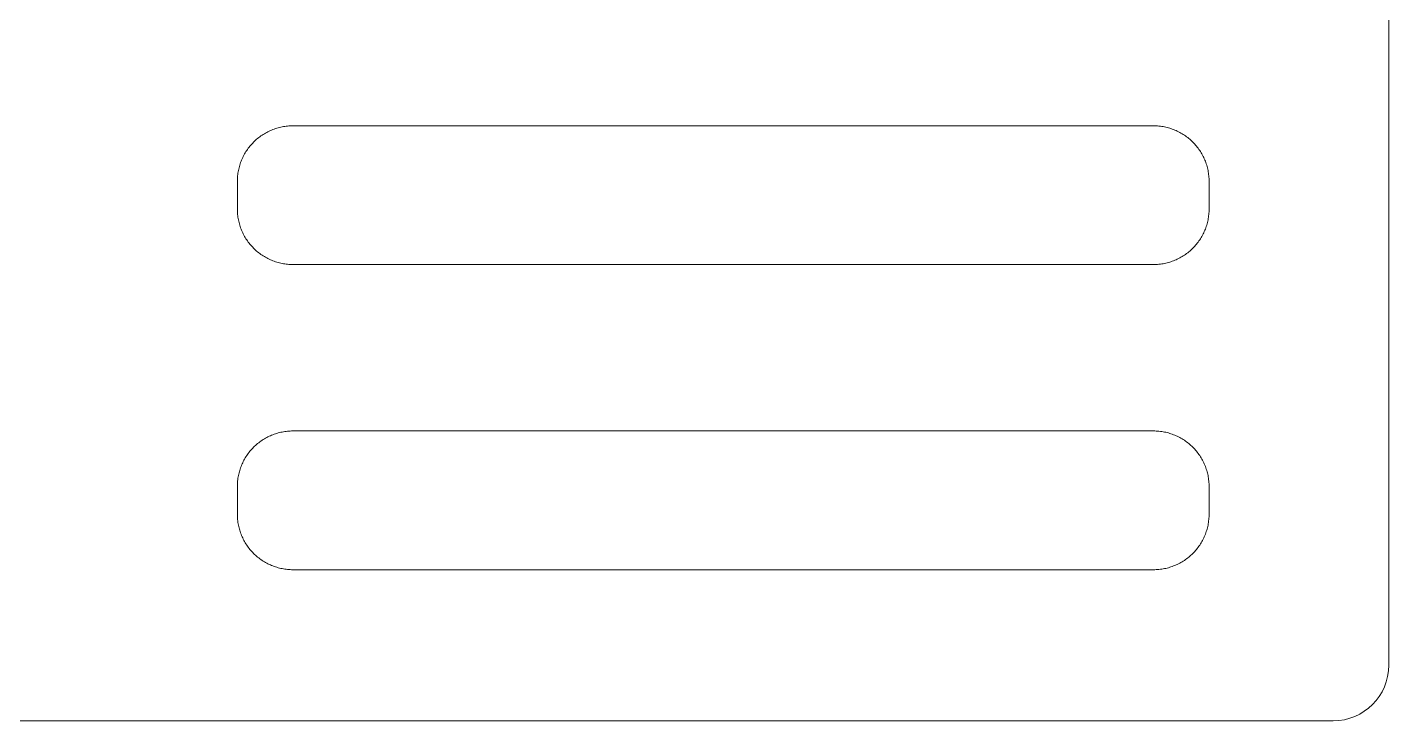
# Model space of a CAD drawing. Header units: centimetres. Extents: x 146 to 567, y 406 to 806.
# Drawn here: x 372.77 to 421.81, y 653.05 to 678.05 of the extents above; entities that cross this region are included whole.
import ezdxf

# ---------------------------------------------------------------- set-up
doc = ezdxf.new("R2010")
doc.units = ezdxf.units.CM
doc.header["$LTSCALE"] = 6.35
doc.layers.get('0').update_dxf_attribs({"lineweight": 18})

# ---------------------------------------------------------------- blocks, each defined once
blk = doc.blocks.new('Group-8')
for p, q in [((421.786, 699.197), (421.786, 653.197)), ((318.694, 651.197), (419.786, 651.197))]:
    blk.add_line(p, q)
blk.add_arc((419.786, 653.197), 2, 270, 0)
for points in [[(381.285, 672.359), (381.285, 672.359, 300), (381.243, 672.333, 300), (381.243, 672.333)], [(381.327, 672.384), (381.327, 672.384, 300), (381.285, 672.359, 300), (381.285, 672.359)], [(381.37, 672.408), (381.37, 672.408, 300), (381.327, 672.384, 300), (381.327, 672.384)], [(381.414, 672.43), (381.414, 672.43, 300), (381.37, 672.408, 300), (381.37, 672.408)], [(381.458, 672.452), (381.458, 672.452, 300), (381.414, 672.43, 300), (381.414, 672.43)], [(381.503, 672.472), (381.503, 672.472, 300), (381.458, 672.452, 300), (381.458, 672.452)], [(381.548, 672.492), (381.548, 672.492, 300), (381.503, 672.472, 300), (381.503, 672.472)], [(381.593, 672.51), (381.593, 672.51, 300), (381.548, 672.492, 300), (381.548, 672.492)], [(381.64, 672.527), (381.64, 672.527, 300), (381.593, 672.51, 300), (381.593, 672.51)], [(381.686, 672.543), (381.686, 672.543, 300), (381.64, 672.527, 300), (381.64, 672.527)], [(381.733, 672.558), (381.733, 672.558, 300), (381.686, 672.543, 300), (381.686, 672.543)], [(381.78, 672.571), (381.78, 672.571, 300), (381.733, 672.558, 300), (381.733, 672.558)], [(381.827, 672.584), (381.827, 672.584, 300), (381.78, 672.571, 300), (381.78, 672.571)], [(381.875, 672.595), (381.875, 672.595, 300), (381.827, 672.584, 300), (381.827, 672.584)], [(381.923, 672.605), (381.923, 672.605, 300), (381.875, 672.595, 300), (381.875, 672.595)], [(381.971, 672.614), (381.971, 672.614, 300), (381.923, 672.605, 300), (381.923, 672.605)], [(382.02, 672.622), (382.02, 672.622, 300), (381.971, 672.614, 300), (381.971, 672.614)], [(382.068, 672.629), (382.068, 672.629, 300), (382.02, 672.622, 300), (382.02, 672.622)], [(382.117, 672.634), (382.117, 672.634, 300), (382.068, 672.629, 300), (382.068, 672.629)], [(382.166, 672.638), (382.166, 672.638, 300), (382.117, 672.634, 300), (382.117, 672.634)], [(382.215, 672.641), (382.215, 672.641, 300), (382.166, 672.638, 300), (382.166, 672.638)], [(382.264, 672.643), (382.264, 672.643, 300), (382.215, 672.641, 300), (382.215, 672.641)], [(382.313, 672.644), (382.313, 672.644, 300), (382.264, 672.643, 300), (382.264, 672.643)], [(382.313, 672.644), (413.313, 672.644), (413.313, 672.644, 300), (382.313, 672.644, 300)], [(413.362, 672.643), (413.362, 672.643, 300), (413.313, 672.644, 300), (413.313, 672.644)], [(413.411, 672.641), (413.411, 672.641, 300), (413.362, 672.643, 300), (413.362, 672.643)], [(413.46, 672.638), (413.46, 672.638, 300), (413.411, 672.641, 300), (413.411, 672.641)], [(413.509, 672.634), (413.509, 672.634, 300), (413.46, 672.638, 300), (413.46, 672.638)], [(413.558, 672.629), (413.558, 672.629, 300), (413.509, 672.634, 300), (413.509, 672.634)], [(413.607, 672.622), (413.607, 672.622, 300), (413.558, 672.629, 300), (413.558, 672.629)], [(413.655, 672.614), (413.655, 672.614, 300), (413.607, 672.622, 300), (413.607, 672.622)], [(413.703, 672.605), (413.703, 672.605, 300), (413.655, 672.614, 300), (413.655, 672.614)], [(413.751, 672.595), (413.751, 672.595, 300), (413.703, 672.605, 300), (413.703, 672.605)], [(413.799, 672.584), (413.799, 672.584, 300), (413.751, 672.595, 300), (413.751, 672.595)], [(413.847, 672.571), (413.847, 672.571, 300), (413.799, 672.584, 300), (413.799, 672.584)], [(413.894, 672.558), (413.894, 672.558, 300), (413.847, 672.571, 300), (413.847, 672.571)], [(413.941, 672.543), (413.941, 672.543, 300), (413.894, 672.558, 300), (413.894, 672.558)], [(413.987, 672.527), (413.987, 672.527, 300), (413.941, 672.543, 300), (413.941, 672.543)], [(414.033, 672.51), (414.033, 672.51, 300), (413.987, 672.527, 300), (413.987, 672.527)], [(414.079, 672.492), (414.079, 672.492, 300), (414.033, 672.51, 300), (414.033, 672.51)], [(414.124, 672.472), (414.124, 672.472, 300), (414.079, 672.492, 300), (414.079, 672.492)], [(414.168, 672.452), (414.168, 672.452, 300), (414.124, 672.472, 300), (414.124, 672.472)], [(414.213, 672.43), (414.213, 672.43, 300), (414.168, 672.452, 300), (414.168, 672.452)], [(414.256, 672.408), (414.256, 672.408, 300), (414.213, 672.43, 300), (414.213, 672.43)], [(414.299, 672.384), (414.299, 672.384, 300), (414.256, 672.408, 300), (414.256, 672.408)], [(414.341, 672.359), (414.341, 672.359, 300), (414.299, 672.384, 300), (414.299, 672.384)], [(414.383, 672.333), (414.383, 672.333, 300), (414.341, 672.359, 300), (414.341, 672.359)], [(380.737, 671.874), (380.737, 671.874, 300), (380.707, 671.835, 300), (380.707, 671.835)], [(380.767, 671.913), (380.767, 671.913, 300), (380.737, 671.874, 300), (380.737, 671.874)], [(380.799, 671.95), (380.799, 671.95, 300), (380.767, 671.913, 300), (380.767, 671.913)], [(380.831, 671.987), (380.831, 671.987, 300), (380.799, 671.95, 300), (380.799, 671.95)], [(380.865, 672.023), (380.865, 672.023, 300), (380.831, 671.987, 300), (380.831, 671.987)], [(380.899, 672.058), (380.899, 672.058, 300), (380.865, 672.023, 300), (380.865, 672.023)], [(380.934, 672.092), (380.934, 672.092, 300), (380.899, 672.058, 300), (380.899, 672.058)], [(380.97, 672.126), (380.97, 672.126, 300), (380.934, 672.092, 300), (380.934, 672.092)], [(381.007, 672.158), (381.007, 672.158, 300), (380.97, 672.126, 300), (380.97, 672.126)], [(381.044, 672.19), (381.044, 672.19, 300), (381.007, 672.158, 300), (381.007, 672.158)], [(381.083, 672.22), (381.083, 672.22, 300), (381.044, 672.19, 300), (381.044, 672.19)], [(381.122, 672.25), (381.122, 672.25, 300), (381.083, 672.22, 300), (381.083, 672.22)], [(381.162, 672.279), (381.162, 672.279, 300), (381.122, 672.25, 300), (381.122, 672.25)], [(381.202, 672.307), (381.202, 672.307, 300), (381.162, 672.279, 300), (381.162, 672.279)], [(381.243, 672.333), (381.243, 672.333, 300), (381.202, 672.307, 300), (381.202, 672.307)], [(414.424, 672.307), (414.424, 672.307, 300), (414.383, 672.333, 300), (414.383, 672.333)], [(414.465, 672.279), (414.465, 672.279, 300), (414.424, 672.307, 300), (414.424, 672.307)], [(414.505, 672.25), (414.505, 672.25, 300), (414.465, 672.279, 300), (414.465, 672.279)], [(414.544, 672.22), (414.544, 672.22, 300), (414.505, 672.25, 300), (414.505, 672.25)], [(414.582, 672.19), (414.582, 672.19, 300), (414.544, 672.22, 300), (414.544, 672.22)], [(414.62, 672.158), (414.62, 672.158, 300), (414.582, 672.19, 300), (414.582, 672.19)], [(414.656, 672.126), (414.656, 672.126, 300), (414.62, 672.158, 300), (414.62, 672.158)], [(414.692, 672.092), (414.692, 672.092, 300), (414.656, 672.126, 300), (414.656, 672.126)], [(414.727, 672.058), (414.727, 672.058, 300), (414.692, 672.092, 300), (414.692, 672.092)], [(414.762, 672.023), (414.762, 672.023, 300), (414.727, 672.058, 300), (414.727, 672.058)], [(414.795, 671.987), (414.795, 671.987, 300), (414.762, 672.023, 300), (414.762, 672.023)], [(414.828, 671.95), (414.828, 671.95, 300), (414.795, 671.987, 300), (414.795, 671.987)], [(414.859, 671.913), (414.859, 671.913, 300), (414.828, 671.95, 300), (414.828, 671.95)], [(414.89, 671.874), (414.89, 671.874, 300), (414.859, 671.913, 300), (414.859, 671.913)], [(414.92, 671.835), (414.92, 671.835, 300), (414.89, 671.874, 300), (414.89, 671.874)], [(380.466, 671.409), (380.466, 671.409, 300), (380.447, 671.364, 300), (380.447, 671.364)], [(380.485, 671.454), (380.485, 671.454, 300), (380.466, 671.409, 300), (380.466, 671.409)], [(380.505, 671.499), (380.505, 671.499, 300), (380.485, 671.454, 300), (380.485, 671.454)], [(380.527, 671.543), (380.527, 671.543, 300), (380.505, 671.499, 300), (380.505, 671.499)], [(380.549, 671.587), (380.549, 671.587, 300), (380.527, 671.543, 300), (380.527, 671.543)], [(380.573, 671.63), (380.573, 671.63, 300), (380.549, 671.587, 300), (380.549, 671.587)], [(380.598, 671.672), (380.598, 671.672, 300), (380.573, 671.63, 300), (380.573, 671.63)], [(380.624, 671.714), (380.624, 671.714, 300), (380.598, 671.672, 300), (380.598, 671.672)], [(380.65, 671.755), (380.65, 671.755, 300), (380.624, 671.714, 300), (380.624, 671.714)], [(380.678, 671.795), (380.678, 671.795, 300), (380.65, 671.755, 300), (380.65, 671.755)], [(380.707, 671.835), (380.707, 671.835, 300), (380.678, 671.795, 300), (380.678, 671.795)], [(414.948, 671.795), (414.948, 671.795, 300), (414.92, 671.835, 300), (414.92, 671.835)], [(414.976, 671.755), (414.976, 671.755, 300), (414.948, 671.795, 300), (414.948, 671.795)], [(415.003, 671.714), (415.003, 671.714, 300), (414.976, 671.755, 300), (414.976, 671.755)], [(415.029, 671.672), (415.029, 671.672, 300), (415.003, 671.714, 300), (415.003, 671.714)], [(415.053, 671.63), (415.053, 671.63, 300), (415.029, 671.672, 300), (415.029, 671.672)], [(415.077, 671.587), (415.077, 671.587, 300), (415.053, 671.63, 300), (415.053, 671.63)], [(415.1, 671.543), (415.1, 671.543, 300), (415.077, 671.587, 300), (415.077, 671.587)], [(415.121, 671.499), (415.121, 671.499, 300), (415.1, 671.543, 300), (415.1, 671.543)], [(415.142, 671.454), (415.142, 671.454, 300), (415.121, 671.499, 300), (415.121, 671.499)], [(415.161, 671.409), (415.161, 671.409, 300), (415.142, 671.454, 300), (415.142, 671.454)], [(415.179, 671.364), (415.179, 671.364, 300), (415.161, 671.409, 300), (415.161, 671.409)], [(380.328, 670.889), (380.328, 670.889, 300), (380.323, 670.84, 300), (380.323, 670.84)], [(380.335, 670.937), (380.335, 670.937, 300), (380.328, 670.889, 300), (380.328, 670.889)], [(380.343, 670.986), (380.343, 670.986, 300), (380.335, 670.937, 300), (380.335, 670.937)], [(380.352, 671.034), (380.352, 671.034, 300), (380.343, 670.986, 300), (380.343, 670.986)], [(380.362, 671.082), (380.362, 671.082, 300), (380.352, 671.034, 300), (380.352, 671.034)], [(380.373, 671.13), (380.373, 671.13, 300), (380.362, 671.082, 300), (380.362, 671.082)], [(380.386, 671.177), (380.386, 671.177, 300), (380.373, 671.13, 300), (380.373, 671.13)], [(380.399, 671.224), (380.399, 671.224, 300), (380.386, 671.177, 300), (380.386, 671.177)], [(380.414, 671.271), (380.414, 671.271, 300), (380.399, 671.224, 300), (380.399, 671.224)], [(380.43, 671.318), (380.43, 671.318, 300), (380.414, 671.271, 300), (380.414, 671.271)], [(380.447, 671.364), (380.447, 671.364, 300), (380.43, 671.318, 300), (380.43, 671.318)], [(415.196, 671.318), (415.196, 671.318, 300), (415.179, 671.364, 300), (415.179, 671.364)], [(415.212, 671.271), (415.212, 671.271, 300), (415.196, 671.318, 300), (415.196, 671.318)], [(415.227, 671.224), (415.227, 671.224, 300), (415.212, 671.271, 300), (415.212, 671.271)], [(415.241, 671.177), (415.241, 671.177, 300), (415.227, 671.224, 300), (415.227, 671.224)], [(415.253, 671.13), (415.253, 671.13, 300), (415.241, 671.177, 300), (415.241, 671.177)], [(415.265, 671.082), (415.265, 671.082, 300), (415.253, 671.13, 300), (415.253, 671.13)], [(415.275, 671.034), (415.275, 671.034, 300), (415.265, 671.082, 300), (415.265, 671.082)], [(415.284, 670.986), (415.284, 670.986, 300), (415.275, 671.034, 300), (415.275, 671.034)], [(415.292, 670.937), (415.292, 670.937, 300), (415.284, 670.986, 300), (415.284, 670.986)], [(415.298, 670.889), (415.298, 670.889, 300), (415.292, 670.937, 300), (415.292, 670.937)], [(415.304, 670.84), (415.304, 670.84, 300), (415.298, 670.889, 300), (415.298, 670.889)], [(380.314, 670.693), (380.314, 670.693, 300), (380.313, 670.644, 300), (380.313, 670.644)], [(380.313, 669.644), (380.313, 670.644), (380.313, 670.644, 300), (380.313, 669.644, 300)], [(380.316, 670.742), (380.316, 670.742, 300), (380.314, 670.693, 300), (380.314, 670.693)], [(380.319, 670.791), (380.319, 670.791, 300), (380.316, 670.742, 300), (380.316, 670.742)], [(380.323, 670.84), (380.323, 670.84, 300), (380.319, 670.791, 300), (380.319, 670.791)], [(415.308, 670.791), (415.308, 670.791, 300), (415.304, 670.84, 300), (415.304, 670.84)], [(415.311, 670.742), (415.311, 670.742, 300), (415.308, 670.791, 300), (415.308, 670.791)], [(415.313, 670.693), (415.313, 670.693, 300), (415.311, 670.742, 300), (415.311, 670.742)], [(415.313, 670.644), (415.313, 670.644, 300), (415.313, 670.693, 300), (415.313, 670.693)], [(415.313, 670.644), (415.313, 669.644), (415.313, 669.644, 300), (415.313, 670.644, 300)], [(380.313, 669.644), (380.313, 669.644, 300), (380.314, 669.595, 300), (380.314, 669.595)], [(380.314, 669.595), (380.314, 669.595, 300), (380.316, 669.546, 300), (380.316, 669.546)], [(380.316, 669.546), (380.316, 669.546, 300), (380.319, 669.497, 300), (380.319, 669.497)], [(380.319, 669.497), (380.319, 669.497, 300), (380.323, 669.448, 300), (380.323, 669.448)], [(380.323, 669.448), (380.323, 669.448, 300), (380.328, 669.399, 300), (380.328, 669.399)], [(415.298, 669.399), (415.298, 669.399, 300), (415.304, 669.448, 300), (415.304, 669.448)], [(415.304, 669.448), (415.304, 669.448, 300), (415.308, 669.497, 300), (415.308, 669.497)], [(415.308, 669.497), (415.308, 669.497, 300), (415.311, 669.546, 300), (415.311, 669.546)], [(415.311, 669.546), (415.311, 669.546, 300), (415.313, 669.595, 300), (415.313, 669.595)], [(415.313, 669.595), (415.313, 669.595, 300), (415.313, 669.644, 300), (415.313, 669.644)], [(380.328, 669.399), (380.328, 669.399, 300), (380.335, 669.35, 300), (380.335, 669.35)], [(380.335, 669.35), (380.335, 669.35, 300), (380.343, 669.302, 300), (380.343, 669.302)], [(380.343, 669.302), (380.343, 669.302, 300), (380.352, 669.254, 300), (380.352, 669.254)], [(380.352, 669.254), (380.352, 669.254, 300), (380.362, 669.206, 300), (380.362, 669.206)], [(380.362, 669.206), (380.362, 669.206, 300), (380.373, 669.158, 300), (380.373, 669.158)], [(380.373, 669.158), (380.373, 669.158, 300), (380.386, 669.11, 300), (380.386, 669.11)], [(380.386, 669.11), (380.386, 669.11, 300), (380.399, 669.063, 300), (380.399, 669.063)], [(380.399, 669.063), (380.399, 669.063, 300), (380.414, 669.016, 300), (380.414, 669.016)], [(380.414, 669.016), (380.414, 669.016, 300), (380.43, 668.97, 300), (380.43, 668.97)], [(380.43, 668.97), (380.43, 668.97, 300), (380.447, 668.924, 300), (380.447, 668.924)], [(380.447, 668.924), (380.447, 668.924, 300), (380.466, 668.878, 300), (380.466, 668.878)], [(415.161, 668.878), (415.161, 668.878, 300), (415.179, 668.924, 300), (415.179, 668.924)], [(415.179, 668.924), (415.179, 668.924, 300), (415.196, 668.97, 300), (415.196, 668.97)], [(415.196, 668.97), (415.196, 668.97, 300), (415.212, 669.016, 300), (415.212, 669.016)], [(415.212, 669.016), (415.212, 669.016, 300), (415.227, 669.063, 300), (415.227, 669.063)], [(415.227, 669.063), (415.227, 669.063, 300), (415.241, 669.11, 300), (415.241, 669.11)], [(415.241, 669.11), (415.241, 669.11, 300), (415.253, 669.158, 300), (415.253, 669.158)], [(415.253, 669.158), (415.253, 669.158, 300), (415.265, 669.206, 300), (415.265, 669.206)], [(415.265, 669.206), (415.265, 669.206, 300), (415.275, 669.254, 300), (415.275, 669.254)], [(415.275, 669.254), (415.275, 669.254, 300), (415.284, 669.302, 300), (415.284, 669.302)], [(415.284, 669.302), (415.284, 669.302, 300), (415.292, 669.35, 300), (415.292, 669.35)], [(415.292, 669.35), (415.292, 669.35, 300), (415.298, 669.399, 300), (415.298, 669.399)], [(380.466, 668.878), (380.466, 668.878, 300), (380.485, 668.833, 300), (380.485, 668.833)], [(380.485, 668.833), (380.485, 668.833, 300), (380.505, 668.789, 300), (380.505, 668.789)], [(380.505, 668.789), (380.505, 668.789, 300), (380.527, 668.745, 300), (380.527, 668.745)], [(380.527, 668.745), (380.527, 668.745, 300), (380.549, 668.701, 300), (380.549, 668.701)], [(380.549, 668.701), (380.549, 668.701, 300), (380.573, 668.658, 300), (380.573, 668.658)], [(380.573, 668.658), (380.573, 668.658, 300), (380.598, 668.616, 300), (380.598, 668.616)], [(380.598, 668.616), (380.598, 668.616, 300), (380.624, 668.574, 300), (380.624, 668.574)], [(380.624, 668.574), (380.624, 668.574, 300), (380.65, 668.533, 300), (380.65, 668.533)], [(380.65, 668.533), (380.65, 668.533, 300), (380.678, 668.492, 300), (380.678, 668.492)], [(380.678, 668.492), (380.678, 668.492, 300), (380.707, 668.452, 300), (380.707, 668.452)], [(380.707, 668.452), (380.707, 668.452, 300), (380.737, 668.413, 300), (380.737, 668.413)], [(414.89, 668.413), (414.89, 668.413, 300), (414.92, 668.452, 300), (414.92, 668.452)], [(414.92, 668.452), (414.92, 668.452, 300), (414.948, 668.492, 300), (414.948, 668.492)], [(414.948, 668.492), (414.948, 668.492, 300), (414.976, 668.533, 300), (414.976, 668.533)], [(414.976, 668.533), (414.976, 668.533, 300), (415.003, 668.574, 300), (415.003, 668.574)], [(415.003, 668.574), (415.003, 668.574, 300), (415.029, 668.616, 300), (415.029, 668.616)], [(415.029, 668.616), (415.029, 668.616, 300), (415.053, 668.658, 300), (415.053, 668.658)], [(415.053, 668.658), (415.053, 668.658, 300), (415.077, 668.701, 300), (415.077, 668.701)], [(415.077, 668.701), (415.077, 668.701, 300), (415.1, 668.745, 300), (415.1, 668.745)], [(415.1, 668.745), (415.1, 668.745, 300), (415.121, 668.789, 300), (415.121, 668.789)], [(415.121, 668.789), (415.121, 668.789, 300), (415.142, 668.833, 300), (415.142, 668.833)], [(415.142, 668.833), (415.142, 668.833, 300), (415.161, 668.878, 300), (415.161, 668.878)], [(380.737, 668.413), (380.737, 668.413, 300), (380.767, 668.375, 300), (380.767, 668.375)], [(380.767, 668.375), (380.767, 668.375, 300), (380.799, 668.337, 300), (380.799, 668.337)], [(380.799, 668.337), (380.799, 668.337, 300), (380.831, 668.301, 300), (380.831, 668.301)], [(380.831, 668.301), (380.831, 668.301, 300), (380.865, 668.265, 300), (380.865, 668.265)], [(380.865, 668.265), (380.865, 668.265, 300), (380.899, 668.23, 300), (380.899, 668.23)], [(380.899, 668.23), (380.899, 668.23, 300), (380.934, 668.195, 300), (380.934, 668.195)], [(380.934, 668.195), (380.934, 668.195, 300), (380.97, 668.162, 300), (380.97, 668.162)], [(380.97, 668.162), (380.97, 668.162, 300), (381.007, 668.129, 300), (381.007, 668.129)], [(381.007, 668.129), (381.007, 668.129, 300), (381.044, 668.098, 300), (381.044, 668.098)], [(381.044, 668.098), (381.044, 668.098, 300), (381.083, 668.067, 300), (381.083, 668.067)], [(381.083, 668.067), (381.083, 668.067, 300), (381.122, 668.037, 300), (381.122, 668.037)], [(381.122, 668.037), (381.122, 668.037, 300), (381.162, 668.009, 300), (381.162, 668.009)], [(381.162, 668.009), (381.162, 668.009, 300), (381.202, 667.981, 300), (381.202, 667.981)], [(381.202, 667.981), (381.202, 667.981, 300), (381.243, 667.954, 300), (381.243, 667.954)], [(381.243, 667.954), (381.243, 667.954, 300), (381.285, 667.928, 300), (381.285, 667.928)], [(414.341, 667.928), (414.341, 667.928, 300), (414.383, 667.954, 300), (414.383, 667.954)], [(414.383, 667.954), (414.383, 667.954, 300), (414.424, 667.981, 300), (414.424, 667.981)], [(414.424, 667.981), (414.424, 667.981, 300), (414.465, 668.009, 300), (414.465, 668.009)], [(414.465, 668.009), (414.465, 668.009, 300), (414.505, 668.037, 300), (414.505, 668.037)], [(414.505, 668.037), (414.505, 668.037, 300), (414.544, 668.067, 300), (414.544, 668.067)], [(414.544, 668.067), (414.544, 668.067, 300), (414.582, 668.098, 300), (414.582, 668.098)], [(414.582, 668.098), (414.582, 668.098, 300), (414.62, 668.129, 300), (414.62, 668.129)], [(414.62, 668.129), (414.62, 668.129, 300), (414.656, 668.162, 300), (414.656, 668.162)], [(414.656, 668.162), (414.656, 668.162, 300), (414.692, 668.195, 300), (414.692, 668.195)], [(414.692, 668.195), (414.692, 668.195, 300), (414.727, 668.23, 300), (414.727, 668.23)], [(414.727, 668.23), (414.727, 668.23, 300), (414.762, 668.265, 300), (414.762, 668.265)], [(414.762, 668.265), (414.762, 668.265, 300), (414.795, 668.301, 300), (414.795, 668.301)], [(414.795, 668.301), (414.795, 668.301, 300), (414.828, 668.337, 300), (414.828, 668.337)], [(414.828, 668.337), (414.828, 668.337, 300), (414.859, 668.375, 300), (414.859, 668.375)], [(414.859, 668.375), (414.859, 668.375, 300), (414.89, 668.413, 300), (414.89, 668.413)], [(381.285, 667.928), (381.285, 667.928, 300), (381.327, 667.904, 300), (381.327, 667.904)], [(381.327, 667.904), (381.327, 667.904, 300), (381.37, 667.88, 300), (381.37, 667.88)], [(381.37, 667.88), (381.37, 667.88, 300), (381.414, 667.857, 300), (381.414, 667.857)], [(381.414, 667.857), (381.414, 667.857, 300), (381.458, 667.836, 300), (381.458, 667.836)], [(381.458, 667.836), (381.458, 667.836, 300), (381.503, 667.815, 300), (381.503, 667.815)], [(381.503, 667.815), (381.503, 667.815, 300), (381.548, 667.796, 300), (381.548, 667.796)], [(381.548, 667.796), (381.548, 667.796, 300), (381.593, 667.778, 300), (381.593, 667.778)], [(381.593, 667.778), (381.593, 667.778, 300), (381.64, 667.761, 300), (381.64, 667.761)], [(381.64, 667.761), (381.64, 667.761, 300), (381.686, 667.745, 300), (381.686, 667.745)], [(381.686, 667.745), (381.686, 667.745, 300), (381.733, 667.73, 300), (381.733, 667.73)], [(381.733, 667.73), (381.733, 667.73, 300), (381.78, 667.716, 300), (381.78, 667.716)], [(381.78, 667.716), (381.78, 667.716, 300), (381.827, 667.704, 300), (381.827, 667.704)], [(381.827, 667.704), (381.827, 667.704, 300), (381.875, 667.692, 300), (381.875, 667.692)], [(381.875, 667.692), (381.875, 667.692, 300), (381.923, 667.682, 300), (381.923, 667.682)], [(381.923, 667.682), (381.923, 667.682, 300), (381.971, 667.673, 300), (381.971, 667.673)], [(381.971, 667.673), (381.971, 667.673, 300), (382.02, 667.665, 300), (382.02, 667.665)], [(382.02, 667.665), (382.02, 667.665, 300), (382.068, 667.659, 300), (382.068, 667.659)], [(382.068, 667.659), (382.068, 667.659, 300), (382.117, 667.653, 300), (382.117, 667.653)], [(382.117, 667.653), (382.117, 667.653, 300), (382.166, 667.649, 300), (382.166, 667.649)], [(382.166, 667.649), (382.166, 667.649, 300), (382.215, 667.646, 300), (382.215, 667.646)], [(382.215, 667.646), (382.215, 667.646, 300), (382.264, 667.644, 300), (382.264, 667.644)], [(382.264, 667.644), (382.264, 667.644, 300), (382.313, 667.644, 300), (382.313, 667.644)], [(413.313, 667.644), (382.313, 667.644), (382.313, 667.644, 300), (413.313, 667.644, 300)], [(413.313, 667.644), (413.313, 667.644, 300), (413.362, 667.644, 300), (413.362, 667.644)], [(413.362, 667.644), (413.362, 667.644, 300), (413.411, 667.646, 300), (413.411, 667.646)], [(413.411, 667.646), (413.411, 667.646, 300), (413.46, 667.649, 300), (413.46, 667.649)], [(413.46, 667.649), (413.46, 667.649, 300), (413.509, 667.653, 300), (413.509, 667.653)], [(413.509, 667.653), (413.509, 667.653, 300), (413.558, 667.659, 300), (413.558, 667.659)], [(413.558, 667.659), (413.558, 667.659, 300), (413.607, 667.665, 300), (413.607, 667.665)], [(413.607, 667.665), (413.607, 667.665, 300), (413.655, 667.673, 300), (413.655, 667.673)], [(413.655, 667.673), (413.655, 667.673, 300), (413.703, 667.682, 300), (413.703, 667.682)], [(413.703, 667.682), (413.703, 667.682, 300), (413.751, 667.692, 300), (413.751, 667.692)], [(413.751, 667.692), (413.751, 667.692, 300), (413.799, 667.704, 300), (413.799, 667.704)], [(413.799, 667.704), (413.799, 667.704, 300), (413.847, 667.716, 300), (413.847, 667.716)], [(413.847, 667.716), (413.847, 667.716, 300), (413.894, 667.73, 300), (413.894, 667.73)], [(413.894, 667.73), (413.894, 667.73, 300), (413.941, 667.745, 300), (413.941, 667.745)], [(413.941, 667.745), (413.941, 667.745, 300), (413.987, 667.761, 300), (413.987, 667.761)], [(413.987, 667.761), (413.987, 667.761, 300), (414.033, 667.778, 300), (414.033, 667.778)], [(414.033, 667.778), (414.033, 667.778, 300), (414.079, 667.796, 300), (414.079, 667.796)], [(414.079, 667.796), (414.079, 667.796, 300), (414.124, 667.815, 300), (414.124, 667.815)], [(414.124, 667.815), (414.124, 667.815, 300), (414.168, 667.836, 300), (414.168, 667.836)], [(414.168, 667.836), (414.168, 667.836, 300), (414.213, 667.857, 300), (414.213, 667.857)], [(414.213, 667.857), (414.213, 667.857, 300), (414.256, 667.88, 300), (414.256, 667.88)], [(414.256, 667.88), (414.256, 667.88, 300), (414.299, 667.904, 300), (414.299, 667.904)], [(414.299, 667.904), (414.299, 667.904, 300), (414.341, 667.928, 300), (414.341, 667.928)], [(381.78, 661.571), (381.78, 661.571, 300), (381.733, 661.558, 300), (381.733, 661.558)], [(381.827, 661.584), (381.827, 661.584, 300), (381.78, 661.571, 300), (381.78, 661.571)], [(381.875, 661.595), (381.875, 661.595, 300), (381.827, 661.584, 300), (381.827, 661.584)], [(381.923, 661.605), (381.923, 661.605, 300), (381.875, 661.595, 300), (381.875, 661.595)], [(381.971, 661.614), (381.971, 661.614, 300), (381.923, 661.605, 300), (381.923, 661.605)], [(382.02, 661.622), (382.02, 661.622, 300), (381.971, 661.614, 300), (381.971, 661.614)], [(382.068, 661.629), (382.068, 661.629, 300), (382.02, 661.622, 300), (382.02, 661.622)], [(382.117, 661.634), (382.117, 661.634, 300), (382.068, 661.629, 300), (382.068, 661.629)], [(382.166, 661.638), (382.166, 661.638, 300), (382.117, 661.634, 300), (382.117, 661.634)], [(382.215, 661.641), (382.215, 661.641, 300), (382.166, 661.638, 300), (382.166, 661.638)], [(382.264, 661.643), (382.264, 661.643, 300), (382.215, 661.641, 300), (382.215, 661.641)], [(382.313, 661.644), (382.313, 661.644, 300), (382.264, 661.643, 300), (382.264, 661.643)], [(382.313, 661.644), (413.313, 661.644), (413.313, 661.644, 300), (382.313, 661.644, 300)], [(413.362, 661.643), (413.362, 661.643, 300), (413.313, 661.644, 300), (413.313, 661.644)], [(413.411, 661.641), (413.411, 661.641, 300), (413.362, 661.643, 300), (413.362, 661.643)], [(413.46, 661.638), (413.46, 661.638, 300), (413.411, 661.641, 300), (413.411, 661.641)], [(413.509, 661.634), (413.509, 661.634, 300), (413.46, 661.638, 300), (413.46, 661.638)], [(413.558, 661.629), (413.558, 661.629, 300), (413.509, 661.634, 300), (413.509, 661.634)], [(413.607, 661.622), (413.607, 661.622, 300), (413.558, 661.629, 300), (413.558, 661.629)], [(413.655, 661.614), (413.655, 661.614, 300), (413.607, 661.622, 300), (413.607, 661.622)], [(413.703, 661.605), (413.703, 661.605, 300), (413.655, 661.614, 300), (413.655, 661.614)], [(413.751, 661.595), (413.751, 661.595, 300), (413.703, 661.605, 300), (413.703, 661.605)], [(413.799, 661.584), (413.799, 661.584, 300), (413.751, 661.595, 300), (413.751, 661.595)], [(413.847, 661.571), (413.847, 661.571, 300), (413.799, 661.584, 300), (413.799, 661.584)], [(413.894, 661.558), (413.894, 661.558, 300), (413.847, 661.571, 300), (413.847, 661.571)], [(380.934, 661.092), (380.934, 661.092, 300), (380.899, 661.058, 300), (380.899, 661.058)], [(380.97, 661.126), (380.97, 661.126, 300), (380.934, 661.092, 300), (380.934, 661.092)], [(381.007, 661.158), (381.007, 661.158, 300), (380.97, 661.126, 300), (380.97, 661.126)], [(381.044, 661.19), (381.044, 661.19, 300), (381.007, 661.158, 300), (381.007, 661.158)], [(381.083, 661.22), (381.083, 661.22, 300), (381.044, 661.19, 300), (381.044, 661.19)], [(381.122, 661.25), (381.122, 661.25, 300), (381.083, 661.22, 300), (381.083, 661.22)], [(381.162, 661.279), (381.162, 661.279, 300), (381.122, 661.25, 300), (381.122, 661.25)], [(381.202, 661.307), (381.202, 661.307, 300), (381.162, 661.279, 300), (381.162, 661.279)], [(381.243, 661.333), (381.243, 661.333, 300), (381.202, 661.307, 300), (381.202, 661.307)], [(381.285, 661.359), (381.285, 661.359, 300), (381.243, 661.333, 300), (381.243, 661.333)], [(381.327, 661.384), (381.327, 661.384, 300), (381.285, 661.359, 300), (381.285, 661.359)], [(381.37, 661.408), (381.37, 661.408, 300), (381.327, 661.384, 300), (381.327, 661.384)], [(381.414, 661.43), (381.414, 661.43, 300), (381.37, 661.408, 300), (381.37, 661.408)], [(381.458, 661.452), (381.458, 661.452, 300), (381.414, 661.43, 300), (381.414, 661.43)], [(381.503, 661.472), (381.503, 661.472, 300), (381.458, 661.452, 300), (381.458, 661.452)], [(381.548, 661.492), (381.548, 661.492, 300), (381.503, 661.472, 300), (381.503, 661.472)], [(381.593, 661.51), (381.593, 661.51, 300), (381.548, 661.492, 300), (381.548, 661.492)], [(381.64, 661.527), (381.64, 661.527, 300), (381.593, 661.51, 300), (381.593, 661.51)], [(381.686, 661.543), (381.686, 661.543, 300), (381.64, 661.527, 300), (381.64, 661.527)], [(381.733, 661.558), (381.733, 661.558, 300), (381.686, 661.543, 300), (381.686, 661.543)], [(413.941, 661.543), (413.941, 661.543, 300), (413.894, 661.558, 300), (413.894, 661.558)], [(413.987, 661.527), (413.987, 661.527, 300), (413.941, 661.543, 300), (413.941, 661.543)], [(414.033, 661.51), (414.033, 661.51, 300), (413.987, 661.527, 300), (413.987, 661.527)], [(414.079, 661.492), (414.079, 661.492, 300), (414.033, 661.51, 300), (414.033, 661.51)], [(414.124, 661.472), (414.124, 661.472, 300), (414.079, 661.492, 300), (414.079, 661.492)], [(414.168, 661.452), (414.168, 661.452, 300), (414.124, 661.472, 300), (414.124, 661.472)], [(414.213, 661.43), (414.213, 661.43, 300), (414.168, 661.452, 300), (414.168, 661.452)], [(414.256, 661.408), (414.256, 661.408, 300), (414.213, 661.43, 300), (414.213, 661.43)], [(414.299, 661.384), (414.299, 661.384, 300), (414.256, 661.408, 300), (414.256, 661.408)], [(414.341, 661.359), (414.341, 661.359, 300), (414.299, 661.384, 300), (414.299, 661.384)], [(414.383, 661.333), (414.383, 661.333, 300), (414.341, 661.359, 300), (414.341, 661.359)], [(414.424, 661.307), (414.424, 661.307, 300), (414.383, 661.333, 300), (414.383, 661.333)], [(414.465, 661.279), (414.465, 661.279, 300), (414.424, 661.307, 300), (414.424, 661.307)], [(414.505, 661.25), (414.505, 661.25, 300), (414.465, 661.279, 300), (414.465, 661.279)], [(414.544, 661.22), (414.544, 661.22, 300), (414.505, 661.25, 300), (414.505, 661.25)], [(414.582, 661.19), (414.582, 661.19, 300), (414.544, 661.22, 300), (414.544, 661.22)], [(414.62, 661.158), (414.62, 661.158, 300), (414.582, 661.19, 300), (414.582, 661.19)], [(414.656, 661.126), (414.656, 661.126, 300), (414.62, 661.158, 300), (414.62, 661.158)], [(414.692, 661.092), (414.692, 661.092, 300), (414.656, 661.126, 300), (414.656, 661.126)], [(414.727, 661.058), (414.727, 661.058, 300), (414.692, 661.092, 300), (414.692, 661.092)], [(380.549, 660.587), (380.549, 660.587, 300), (380.527, 660.543, 300), (380.527, 660.543)], [(380.573, 660.63), (380.573, 660.63, 300), (380.549, 660.587, 300), (380.549, 660.587)], [(380.598, 660.672), (380.598, 660.672, 300), (380.573, 660.63, 300), (380.573, 660.63)], [(380.624, 660.714), (380.624, 660.714, 300), (380.598, 660.672, 300), (380.598, 660.672)], [(380.65, 660.755), (380.65, 660.755, 300), (380.624, 660.714, 300), (380.624, 660.714)], [(380.678, 660.795), (380.678, 660.795, 300), (380.65, 660.755, 300), (380.65, 660.755)], [(380.707, 660.835), (380.707, 660.835, 300), (380.678, 660.795, 300), (380.678, 660.795)], [(380.737, 660.874), (380.737, 660.874, 300), (380.707, 660.835, 300), (380.707, 660.835)], [(380.767, 660.913), (380.767, 660.913, 300), (380.737, 660.874, 300), (380.737, 660.874)], [(380.799, 660.95), (380.799, 660.95, 300), (380.767, 660.913, 300), (380.767, 660.913)], [(380.831, 660.987), (380.831, 660.987, 300), (380.799, 660.95, 300), (380.799, 660.95)], [(380.865, 661.023), (380.865, 661.023, 300), (380.831, 660.987, 300), (380.831, 660.987)], [(380.899, 661.058), (380.899, 661.058, 300), (380.865, 661.023, 300), (380.865, 661.023)], [(414.762, 661.023), (414.762, 661.023, 300), (414.727, 661.058, 300), (414.727, 661.058)], [(414.795, 660.987), (414.795, 660.987, 300), (414.762, 661.023, 300), (414.762, 661.023)], [(414.828, 660.95), (414.828, 660.95, 300), (414.795, 660.987, 300), (414.795, 660.987)], [(414.859, 660.913), (414.859, 660.913, 300), (414.828, 660.95, 300), (414.828, 660.95)], [(414.89, 660.874), (414.89, 660.874, 300), (414.859, 660.913, 300), (414.859, 660.913)], [(414.92, 660.835), (414.92, 660.835, 300), (414.89, 660.874, 300), (414.89, 660.874)], [(414.948, 660.795), (414.948, 660.795, 300), (414.92, 660.835, 300), (414.92, 660.835)], [(414.976, 660.755), (414.976, 660.755, 300), (414.948, 660.795, 300), (414.948, 660.795)], [(415.003, 660.714), (415.003, 660.714, 300), (414.976, 660.755, 300), (414.976, 660.755)], [(415.029, 660.672), (415.029, 660.672, 300), (415.003, 660.714, 300), (415.003, 660.714)], [(415.053, 660.63), (415.053, 660.63, 300), (415.029, 660.672, 300), (415.029, 660.672)], [(415.077, 660.587), (415.077, 660.587, 300), (415.053, 660.63, 300), (415.053, 660.63)], [(415.1, 660.543), (415.1, 660.543, 300), (415.077, 660.587, 300), (415.077, 660.587)], [(380.373, 660.13), (380.373, 660.13, 300), (380.362, 660.082, 300), (380.362, 660.082)], [(380.386, 660.177), (380.386, 660.177, 300), (380.373, 660.13, 300), (380.373, 660.13)], [(380.399, 660.224), (380.399, 660.224, 300), (380.386, 660.177, 300), (380.386, 660.177)], [(380.414, 660.271), (380.414, 660.271, 300), (380.399, 660.224, 300), (380.399, 660.224)], [(380.43, 660.318), (380.43, 660.318, 300), (380.414, 660.271, 300), (380.414, 660.271)], [(380.447, 660.364), (380.447, 660.364, 300), (380.43, 660.318, 300), (380.43, 660.318)], [(380.466, 660.409), (380.466, 660.409, 300), (380.447, 660.364, 300), (380.447, 660.364)], [(380.485, 660.454), (380.485, 660.454, 300), (380.466, 660.409, 300), (380.466, 660.409)], [(380.505, 660.499), (380.505, 660.499, 300), (380.485, 660.454, 300), (380.485, 660.454)], [(380.527, 660.543), (380.527, 660.543, 300), (380.505, 660.499, 300), (380.505, 660.499)], [(415.121, 660.499), (415.121, 660.499, 300), (415.1, 660.543, 300), (415.1, 660.543)], [(415.142, 660.454), (415.142, 660.454, 300), (415.121, 660.499, 300), (415.121, 660.499)], [(415.161, 660.409), (415.161, 660.409, 300), (415.142, 660.454, 300), (415.142, 660.454)], [(415.179, 660.364), (415.179, 660.364, 300), (415.161, 660.409, 300), (415.161, 660.409)], [(415.196, 660.318), (415.196, 660.318, 300), (415.179, 660.364, 300), (415.179, 660.364)], [(415.212, 660.271), (415.212, 660.271, 300), (415.196, 660.318, 300), (415.196, 660.318)], [(415.227, 660.224), (415.227, 660.224, 300), (415.212, 660.271, 300), (415.212, 660.271)], [(415.241, 660.177), (415.241, 660.177, 300), (415.227, 660.224, 300), (415.227, 660.224)], [(415.253, 660.13), (415.253, 660.13, 300), (415.241, 660.177, 300), (415.241, 660.177)], [(415.265, 660.082), (415.265, 660.082, 300), (415.253, 660.13, 300), (415.253, 660.13)], [(380.314, 659.693), (380.314, 659.693, 300), (380.313, 659.644, 300), (380.313, 659.644)], [(380.313, 658.644), (380.313, 659.644), (380.313, 659.644, 300), (380.313, 658.644, 300)], [(380.316, 659.742), (380.316, 659.742, 300), (380.314, 659.693, 300), (380.314, 659.693)], [(380.319, 659.791), (380.319, 659.791, 300), (380.316, 659.742, 300), (380.316, 659.742)], [(380.323, 659.84), (380.323, 659.84, 300), (380.319, 659.791, 300), (380.319, 659.791)], [(380.328, 659.889), (380.328, 659.889, 300), (380.323, 659.84, 300), (380.323, 659.84)], [(380.335, 659.937), (380.335, 659.937, 300), (380.328, 659.889, 300), (380.328, 659.889)], [(380.343, 659.986), (380.343, 659.986, 300), (380.335, 659.937, 300), (380.335, 659.937)], [(380.352, 660.034), (380.352, 660.034, 300), (380.343, 659.986, 300), (380.343, 659.986)], [(380.362, 660.082), (380.362, 660.082, 300), (380.352, 660.034, 300), (380.352, 660.034)], [(415.275, 660.034), (415.275, 660.034, 300), (415.265, 660.082, 300), (415.265, 660.082)], [(415.284, 659.986), (415.284, 659.986, 300), (415.275, 660.034, 300), (415.275, 660.034)], [(415.292, 659.937), (415.292, 659.937, 300), (415.284, 659.986, 300), (415.284, 659.986)], [(415.298, 659.889), (415.298, 659.889, 300), (415.292, 659.937, 300), (415.292, 659.937)], [(415.304, 659.84), (415.304, 659.84, 300), (415.298, 659.889, 300), (415.298, 659.889)], [(415.308, 659.791), (415.308, 659.791, 300), (415.304, 659.84, 300), (415.304, 659.84)], [(415.311, 659.742), (415.311, 659.742, 300), (415.308, 659.791, 300), (415.308, 659.791)], [(415.313, 659.693), (415.313, 659.693, 300), (415.311, 659.742, 300), (415.311, 659.742)], [(415.313, 659.644), (415.313, 659.644, 300), (415.313, 659.693, 300), (415.313, 659.693)], [(415.313, 659.644), (415.313, 658.644), (415.313, 658.644, 300), (415.313, 659.644, 300)], [(380.313, 658.644), (380.313, 658.644, 300), (380.314, 658.595, 300), (380.314, 658.595)], [(415.313, 658.595), (415.313, 658.595, 300), (415.313, 658.644, 300), (415.313, 658.644)], [(380.314, 658.595), (380.314, 658.595, 300), (380.316, 658.546, 300), (380.316, 658.546)], [(380.316, 658.546), (380.316, 658.546, 300), (380.319, 658.497, 300), (380.319, 658.497)], [(380.319, 658.497), (380.319, 658.497, 300), (380.323, 658.448, 300), (380.323, 658.448)], [(380.323, 658.448), (380.323, 658.448, 300), (380.328, 658.399, 300), (380.328, 658.399)], [(380.328, 658.399), (380.328, 658.399, 300), (380.335, 658.35, 300), (380.335, 658.35)], [(380.335, 658.35), (380.335, 658.35, 300), (380.343, 658.302, 300), (380.343, 658.302)], [(380.343, 658.302), (380.343, 658.302, 300), (380.352, 658.254, 300), (380.352, 658.254)], [(380.352, 658.254), (380.352, 658.254, 300), (380.362, 658.206, 300), (380.362, 658.206)], [(380.362, 658.206), (380.362, 658.206, 300), (380.373, 658.158, 300), (380.373, 658.158)], [(380.373, 658.158), (380.373, 658.158, 300), (380.386, 658.11, 300), (380.386, 658.11)], [(415.241, 658.11), (415.241, 658.11, 300), (415.253, 658.158, 300), (415.253, 658.158)], [(415.253, 658.158), (415.253, 658.158, 300), (415.265, 658.206, 300), (415.265, 658.206)], [(415.265, 658.206), (415.265, 658.206, 300), (415.275, 658.254, 300), (415.275, 658.254)], [(415.275, 658.254), (415.275, 658.254, 300), (415.284, 658.302, 300), (415.284, 658.302)], [(415.284, 658.302), (415.284, 658.302, 300), (415.292, 658.35, 300), (415.292, 658.35)], [(415.292, 658.35), (415.292, 658.35, 300), (415.298, 658.399, 300), (415.298, 658.399)], [(415.298, 658.399), (415.298, 658.399, 300), (415.304, 658.448, 300), (415.304, 658.448)], [(415.304, 658.448), (415.304, 658.448, 300), (415.308, 658.497, 300), (415.308, 658.497)], [(415.308, 658.497), (415.308, 658.497, 300), (415.311, 658.546, 300), (415.311, 658.546)], [(415.311, 658.546), (415.311, 658.546, 300), (415.313, 658.595, 300), (415.313, 658.595)], [(380.386, 658.11), (380.386, 658.11, 300), (380.399, 658.063, 300), (380.399, 658.063)], [(380.399, 658.063), (380.399, 658.063, 300), (380.414, 658.016, 300), (380.414, 658.016)], [(380.414, 658.016), (380.414, 658.016, 300), (380.43, 657.97, 300), (380.43, 657.97)], [(380.43, 657.97), (380.43, 657.97, 300), (380.447, 657.924, 300), (380.447, 657.924)], [(380.447, 657.924), (380.447, 657.924, 300), (380.466, 657.878, 300), (380.466, 657.878)], [(380.466, 657.878), (380.466, 657.878, 300), (380.485, 657.833, 300), (380.485, 657.833)], [(380.485, 657.833), (380.485, 657.833, 300), (380.505, 657.789, 300), (380.505, 657.789)], [(380.505, 657.789), (380.505, 657.789, 300), (380.527, 657.745, 300), (380.527, 657.745)], [(380.527, 657.745), (380.527, 657.745, 300), (380.549, 657.701, 300), (380.549, 657.701)], [(380.549, 657.701), (380.549, 657.701, 300), (380.573, 657.658, 300), (380.573, 657.658)], [(380.573, 657.658), (380.573, 657.658, 300), (380.598, 657.616, 300), (380.598, 657.616)], [(415.029, 657.616), (415.029, 657.616, 300), (415.053, 657.658, 300), (415.053, 657.658)], [(415.053, 657.658), (415.053, 657.658, 300), (415.077, 657.701, 300), (415.077, 657.701)], [(415.077, 657.701), (415.077, 657.701, 300), (415.1, 657.745, 300), (415.1, 657.745)], [(415.1, 657.745), (415.1, 657.745, 300), (415.121, 657.789, 300), (415.121, 657.789)], [(415.121, 657.789), (415.121, 657.789, 300), (415.142, 657.833, 300), (415.142, 657.833)], [(415.142, 657.833), (415.142, 657.833, 300), (415.161, 657.878, 300), (415.161, 657.878)], [(415.161, 657.878), (415.161, 657.878, 300), (415.179, 657.924, 300), (415.179, 657.924)], [(415.179, 657.924), (415.179, 657.924, 300), (415.196, 657.97, 300), (415.196, 657.97)], [(415.196, 657.97), (415.196, 657.97, 300), (415.212, 658.016, 300), (415.212, 658.016)], [(415.212, 658.016), (415.212, 658.016, 300), (415.227, 658.063, 300), (415.227, 658.063)], [(415.227, 658.063), (415.227, 658.063, 300), (415.241, 658.11, 300), (415.241, 658.11)], [(380.598, 657.616), (380.598, 657.616, 300), (380.624, 657.574, 300), (380.624, 657.574)], [(380.624, 657.574), (380.624, 657.574, 300), (380.65, 657.533, 300), (380.65, 657.533)], [(380.65, 657.533), (380.65, 657.533, 300), (380.678, 657.492, 300), (380.678, 657.492)], [(380.678, 657.492), (380.678, 657.492, 300), (380.707, 657.452, 300), (380.707, 657.452)], [(380.707, 657.452), (380.707, 657.452, 300), (380.737, 657.413, 300), (380.737, 657.413)], [(380.737, 657.413), (380.737, 657.413, 300), (380.767, 657.375, 300), (380.767, 657.375)], [(380.767, 657.375), (380.767, 657.375, 300), (380.799, 657.337, 300), (380.799, 657.337)], [(380.799, 657.337), (380.799, 657.337, 300), (380.831, 657.301, 300), (380.831, 657.301)], [(380.831, 657.301), (380.831, 657.301, 300), (380.865, 657.265, 300), (380.865, 657.265)], [(380.865, 657.265), (380.865, 657.265, 300), (380.899, 657.23, 300), (380.899, 657.23)], [(380.899, 657.23), (380.899, 657.23, 300), (380.934, 657.195, 300), (380.934, 657.195)], [(380.934, 657.195), (380.934, 657.195, 300), (380.97, 657.162, 300), (380.97, 657.162)], [(380.97, 657.162), (380.97, 657.162, 300), (381.007, 657.129, 300), (381.007, 657.129)], [(414.62, 657.129), (414.62, 657.129, 300), (414.656, 657.162, 300), (414.656, 657.162)], [(414.656, 657.162), (414.656, 657.162, 300), (414.692, 657.195, 300), (414.692, 657.195)], [(414.692, 657.195), (414.692, 657.195, 300), (414.727, 657.23, 300), (414.727, 657.23)], [(414.727, 657.23), (414.727, 657.23, 300), (414.762, 657.265, 300), (414.762, 657.265)], [(414.762, 657.265), (414.762, 657.265, 300), (414.795, 657.301, 300), (414.795, 657.301)], [(414.795, 657.301), (414.795, 657.301, 300), (414.828, 657.337, 300), (414.828, 657.337)], [(414.828, 657.337), (414.828, 657.337, 300), (414.859, 657.375, 300), (414.859, 657.375)], [(414.859, 657.375), (414.859, 657.375, 300), (414.89, 657.413, 300), (414.89, 657.413)], [(414.89, 657.413), (414.89, 657.413, 300), (414.92, 657.452, 300), (414.92, 657.452)], [(414.92, 657.452), (414.92, 657.452, 300), (414.948, 657.492, 300), (414.948, 657.492)], [(414.948, 657.492), (414.948, 657.492, 300), (414.976, 657.533, 300), (414.976, 657.533)], [(414.976, 657.533), (414.976, 657.533, 300), (415.003, 657.574, 300), (415.003, 657.574)], [(415.003, 657.574), (415.003, 657.574, 300), (415.029, 657.616, 300), (415.029, 657.616)], [(381.007, 657.129), (381.007, 657.129, 300), (381.044, 657.098, 300), (381.044, 657.098)], [(381.044, 657.098), (381.044, 657.098, 300), (381.083, 657.067, 300), (381.083, 657.067)], [(381.083, 657.067), (381.083, 657.067, 300), (381.122, 657.037, 300), (381.122, 657.037)], [(381.122, 657.037), (381.122, 657.037, 300), (381.162, 657.009, 300), (381.162, 657.009)], [(381.162, 657.009), (381.162, 657.009, 300), (381.202, 656.981, 300), (381.202, 656.981)], [(381.202, 656.981), (381.202, 656.981, 300), (381.243, 656.954, 300), (381.243, 656.954)], [(381.243, 656.954), (381.243, 656.954, 300), (381.285, 656.928, 300), (381.285, 656.928)], [(381.285, 656.928), (381.285, 656.928, 300), (381.327, 656.904, 300), (381.327, 656.904)], [(381.327, 656.904), (381.327, 656.904, 300), (381.37, 656.88, 300), (381.37, 656.88)], [(381.37, 656.88), (381.37, 656.88, 300), (381.414, 656.857, 300), (381.414, 656.857)], [(381.414, 656.857), (381.414, 656.857, 300), (381.458, 656.836, 300), (381.458, 656.836)], [(381.458, 656.836), (381.458, 656.836, 300), (381.503, 656.815, 300), (381.503, 656.815)], [(381.503, 656.815), (381.503, 656.815, 300), (381.548, 656.796, 300), (381.548, 656.796)], [(381.548, 656.796), (381.548, 656.796, 300), (381.593, 656.778, 300), (381.593, 656.778)], [(381.593, 656.778), (381.593, 656.778, 300), (381.64, 656.761, 300), (381.64, 656.761)], [(381.64, 656.761), (381.64, 656.761, 300), (381.686, 656.745, 300), (381.686, 656.745)], [(381.686, 656.745), (381.686, 656.745, 300), (381.733, 656.73, 300), (381.733, 656.73)], [(381.733, 656.73), (381.733, 656.73, 300), (381.78, 656.716, 300), (381.78, 656.716)], [(381.78, 656.716), (381.78, 656.716, 300), (381.827, 656.704, 300), (381.827, 656.704)], [(381.827, 656.704), (381.827, 656.704, 300), (381.875, 656.692, 300), (381.875, 656.692)], [(381.875, 656.692), (381.875, 656.692, 300), (381.923, 656.682, 300), (381.923, 656.682)], [(381.923, 656.682), (381.923, 656.682, 300), (381.971, 656.673, 300), (381.971, 656.673)], [(381.971, 656.673), (381.971, 656.673, 300), (382.02, 656.665, 300), (382.02, 656.665)], [(382.02, 656.665), (382.02, 656.665, 300), (382.068, 656.659, 300), (382.068, 656.659)], [(382.068, 656.659), (382.068, 656.659, 300), (382.117, 656.653, 300), (382.117, 656.653)], [(413.509, 656.653), (413.509, 656.653, 300), (413.558, 656.659, 300), (413.558, 656.659)], [(413.558, 656.659), (413.558, 656.659, 300), (413.607, 656.665, 300), (413.607, 656.665)], [(413.607, 656.665), (413.607, 656.665, 300), (413.655, 656.673, 300), (413.655, 656.673)], [(413.655, 656.673), (413.655, 656.673, 300), (413.703, 656.682, 300), (413.703, 656.682)], [(413.703, 656.682), (413.703, 656.682, 300), (413.751, 656.692, 300), (413.751, 656.692)], [(413.751, 656.692), (413.751, 656.692, 300), (413.799, 656.704, 300), (413.799, 656.704)], [(413.799, 656.704), (413.799, 656.704, 300), (413.847, 656.716, 300), (413.847, 656.716)], [(413.847, 656.716), (413.847, 656.716, 300), (413.894, 656.73, 300), (413.894, 656.73)], [(413.894, 656.73), (413.894, 656.73, 300), (413.941, 656.745, 300), (413.941, 656.745)], [(413.941, 656.745), (413.941, 656.745, 300), (413.987, 656.761, 300), (413.987, 656.761)], [(413.987, 656.761), (413.987, 656.761, 300), (414.033, 656.778, 300), (414.033, 656.778)], [(414.033, 656.778), (414.033, 656.778, 300), (414.079, 656.796, 300), (414.079, 656.796)], [(414.079, 656.796), (414.079, 656.796, 300), (414.124, 656.815, 300), (414.124, 656.815)], [(414.124, 656.815), (414.124, 656.815, 300), (414.168, 656.836, 300), (414.168, 656.836)], [(414.168, 656.836), (414.168, 656.836, 300), (414.213, 656.857, 300), (414.213, 656.857)], [(414.213, 656.857), (414.213, 656.857, 300), (414.256, 656.88, 300), (414.256, 656.88)], [(414.256, 656.88), (414.256, 656.88, 300), (414.299, 656.904, 300), (414.299, 656.904)], [(414.299, 656.904), (414.299, 656.904, 300), (414.341, 656.928, 300), (414.341, 656.928)], [(414.341, 656.928), (414.341, 656.928, 300), (414.383, 656.954, 300), (414.383, 656.954)], [(414.383, 656.954), (414.383, 656.954, 300), (414.424, 656.981, 300), (414.424, 656.981)], [(414.424, 656.981), (414.424, 656.981, 300), (414.465, 657.009, 300), (414.465, 657.009)], [(414.465, 657.009), (414.465, 657.009, 300), (414.505, 657.037, 300), (414.505, 657.037)], [(414.505, 657.037), (414.505, 657.037, 300), (414.544, 657.067, 300), (414.544, 657.067)], [(414.544, 657.067), (414.544, 657.067, 300), (414.582, 657.098, 300), (414.582, 657.098)], [(414.582, 657.098), (414.582, 657.098, 300), (414.62, 657.129, 300), (414.62, 657.129)], [(382.117, 656.653), (382.117, 656.653, 300), (382.166, 656.649, 300), (382.166, 656.649)], [(382.166, 656.649), (382.166, 656.649, 300), (382.215, 656.646, 300), (382.215, 656.646)], [(382.215, 656.646), (382.215, 656.646, 300), (382.264, 656.644, 300), (382.264, 656.644)], [(382.264, 656.644), (382.264, 656.644, 300), (382.313, 656.644, 300), (382.313, 656.644)], [(413.313, 656.644), (382.313, 656.644), (382.313, 656.644, 300), (413.313, 656.644, 300)], [(413.313, 656.644), (413.313, 656.644, 300), (413.362, 656.644, 300), (413.362, 656.644)], [(413.362, 656.644), (413.362, 656.644, 300), (413.411, 656.646, 300), (413.411, 656.646)], [(413.411, 656.646), (413.411, 656.646, 300), (413.46, 656.649, 300), (413.46, 656.649)], [(413.46, 656.649), (413.46, 656.649, 300), (413.509, 656.653, 300), (413.509, 656.653)]]:
    blk.add_3dface(points)

msp = doc.modelspace()

# ---------------------------------------------------------------- block references
at = {"color": 7}
msp.add_blockref('Group-8', (0.025, 1.854526), dxfattribs=at)

doc.saveas('drawing.dxf')
